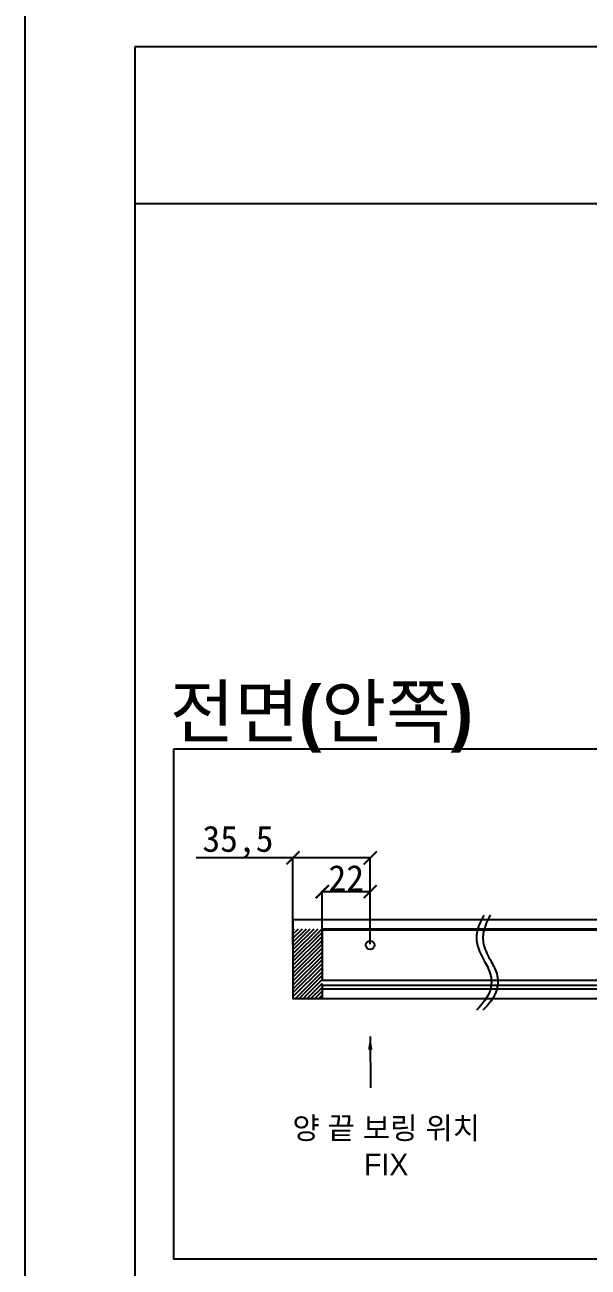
# Model space of a CAD drawing. Header units: millimetres. Extents: x -44117 to 256353, y -2095463 to 65325.
# Drawn here: x 91481 to 92128, y -1040268 to -1038842 of the extents above; entities that cross this region are included whole.
import ezdxf

# ---------------------------------------------------------------- set-up
doc = ezdxf.new("R2010")
doc.units = ezdxf.units.MM
doc.header["$LTSCALE"] = 10
for name, color, linetype in [('! dim', 7, 'Continuous'), ('.', 8, 'Continuous'), ('01YL_text_제목 @ 1', 2, 'Continuous'), ('DEFAULT', 7, 'Continuous')]:
    doc.layers.add(name, color=color, linetype=linetype)
doc.styles.add('IMOS', font='', dxfattribs={"height": 3})
doc.styles.get('IMOS').set_extended_font_data('-윤고딕330')
doc.dimstyles.new('ISO-25', dxfattribs={"dimtxt": 2.5, "dimasz": 2.5, "dimexe": 1, "dimexo": 1, "dimtad": 1, "dimtxsty": 'Standard', "dimblk": 'ARCHTICK', "dimcen": 2.5, "dimadec": 0, "dimazin": 0, "dimtfac": 1, "dimtmove": 0, "dimatfit": 3, "dimfxl": 0, "dimarcsym": 0})

# ---------------------------------------------------------------- blocks, each defined once
blk = doc.blocks.new('_ArchTick')
at = {"color": 0, "linetype": 'ByBlock', "const_width": 0.15}
blk.add_lwpolyline([(-0.5, -0.5), (0.5, 0.5)], dxfattribs=at)
blk = doc.blocks.new('*D7955')
at = {"layer": '! dim', "color": 0, "lineweight": -2}
for p, q in [((91822.9, -1039897.3), (91822.9, -1039836.1)), ((91877.9, -1039897.3), (91877.9, -1039836.1)), ((91877.9, -1039837.1), (91822.9, -1039837.1))]:
    blk.add_line(p, q, dxfattribs=at)
at = {"layer": 'Defpoints', "color": 0}
for p in [(91822.9, -1039837.1), (91822.9, -1039898.3), (91877.9, -1039898.3)]:
    blk.add_point(p, dxfattribs=at)
at = {"layer": '! dim', "color": 0, "lineweight": -2, "xscale": 15, "yscale": 15, "zscale": 15, "rotation": 180}
blk.add_blockref('_ArchTick', (91822.9, -1039837.1), dxfattribs=at)
at = {"layer": '! dim', "color": 0, "lineweight": -2, "xscale": 15, "yscale": 15, "zscale": 15}
blk.add_blockref('_ArchTick', (91877.9, -1039837.1), dxfattribs=at)
at = {"layer": '! dim', "color": 0, "insert": (91850.4, -1039821.5), "char_height": 30, "attachment_point": 5}
blk.add_mtext('22', dxfattribs=at)
blk = doc.blocks.new('*D7956')
at = {"layer": '! dim', "color": 0, "lineweight": -2}
for p, q in [((91789.2, -1039798.3), (91677.9, -1039798.3)), ((91789.2, -1039897.3), (91789.2, -1039797.3)), ((91877.9, -1039798.3), (91789.2, -1039798.3)), ((91877.9, -1039897.3), (91877.9, -1039797.3))]:
    blk.add_line(p, q, dxfattribs=at)
at = {"layer": 'Defpoints', "color": 0}
for p in [(91789.2, -1039798.3), (91789.2, -1039898.3), (91877.9, -1039898.3)]:
    blk.add_point(p, dxfattribs=at)
at = {"layer": '! dim', "color": 0, "lineweight": -2, "xscale": 15, "yscale": 15, "zscale": 15, "rotation": 180}
blk.add_blockref('_ArchTick', (91789.2, -1039798.3), dxfattribs=at)
at = {"layer": '! dim', "color": 0, "lineweight": -2, "xscale": 15, "yscale": 15, "zscale": 15}
blk.add_blockref('_ArchTick', (91877.9, -1039798.3), dxfattribs=at)
at = {"layer": '! dim', "color": 0, "insert": (91726, -1039780.2), "char_height": 30, "attachment_point": 5}
blk.add_mtext('35,5', dxfattribs=at)

msp = doc.modelspace()

# ---------------------------------------------------------------- hatches: boundary and pattern name
at = {"layer": '.'}
h = msp.add_hatch(dxfattribs=at)
h.set_pattern_fill('ANSI31', color=1)
h.set_pattern_definition([(45, (76889.316, -1052504.868), (-2.24506403, 2.24506403), [])])
h.paths.add_polyline_path([(91822.92197, -1039879.57808), (91789.17197, -1039879.57808), (91789.17197, -1039959.57844), (91795.84197, -1039959.57844), (91802.55197, -1039959.57844), (91809.30197, -1039959.57844), (91816.09197, -1039959.57844), (91822.92197, -1039959.57844)])

# ---------------------------------------------------------------- linework, layer by layer
for p, q in [((94383.87573, -1038866.92441), (91607.39905, -1038866.92441)), ((94383.87573, -1039047.2151), (91607.39905, -1039047.2151))]:
    msp.add_line(p, q)
msp.add_lwpolyline([(91481.19557, -1042149.71194), (94510.07922, -1042149.71194), (94510.07922, -1037866.00507), (91481.19557, -1037866.00507)], close=True)
msp.add_lwpolyline([(91607.39905, -1038866.92441), (91607.39905, -1042023.50846), (94383.87573, -1042023.50846), (94383.87573, -1038866.92441)])
at = {"color": 1, "elevation": -0.0648}
msp.add_lwpolyline([(91652.16359, -1039673.22527), (93319.59527, -1039673.22527), (93319.59527, -1040259.16416), (91652.16359, -1040259.16416)], close=True, dxfattribs=at)
at = {"lineweight": -3}
for points in [[(92466.95854, -1039869.57844), (91928.80032, -1039869.57844), (91902.27073, -1039869.57844), (91875.78115, -1039869.57844), (91849.33156, -1039869.57844), (91822.92197, -1039869.57844), (91816.09197, -1039869.57844), (91809.30197, -1039869.57844), (91802.55197, -1039869.57844), (91795.84197, -1039869.57844), (91789.17197, -1039869.57844), (91789.17197, -1039869.57875), (91789.17197, -1039869.57968), (91789.17197, -1039869.58126), (91789.17197, -1039869.5835), (91789.17197, -1039869.58641), (91789.17197, -1039869.59), (91789.17197, -1039869.5943), (91789.17197, -1039869.59931), (91789.17197, -1039869.60504), (91789.17197, -1039869.61151), (91789.17197, -1039869.61873), (91789.17197, -1039869.62669), (91789.17197, -1039869.63542), (91789.17197, -1039869.64491), (91789.17197, -1039869.65517), (91789.17197, -1039869.66621), (91789.17197, -1039869.67802), (91789.17197, -1039869.6906), (91789.17197, -1039869.70396), (91789.17197, -1039869.71809), (91789.17197, -1039869.73298), (91789.17197, -1039869.74864), (91789.17197, -1039869.76505), (91789.17197, -1039869.7822), (91789.17197, -1039869.80008), (91789.17197, -1039869.81869), (91789.17197, -1039869.838), (91789.17197, -1039869.858), (91789.17197, -1039869.87868), (91789.17197, -1039869.90001), (91789.17197, -1039869.92198), (91789.17197, -1039869.94456), (91789.17197, -1039869.96773), (91789.17197, -1039869.99148), (91789.17197, -1039870.01576), (91789.17197, -1039870.04057), (91789.17197, -1039870.06587), (91789.17197, -1039870.09163), (91789.17197, -1039870.11782), (91789.17197, -1039870.14443), (91789.17197, -1039870.17141), (91789.17197, -1039870.19874), (91789.17197, -1039870.22639), (91789.17197, -1039870.25432), (91789.17197, -1039870.28251), (91789.17197, -1039870.31093), (91789.17197, -1039870.36832), (91789.17197, -1039870.42626), (91789.17197, -1039870.48449), (91789.17197, -1039870.60099), (91789.17197, -1039870.65882), (91789.17197, -1039870.71612), (91789.17197, -1039870.77272), (91789.17197, -1039870.8007), (91789.17197, -1039870.82844), (91789.17197, -1039888.32844), (91789.17197, -1039905.82844), (91789.17197, -1039923.32844), (91789.17197, -1039940.82844), (91789.17197, -1039958.32844), (91789.17197, -1039958.35619), (91789.17197, -1039958.38417), (91789.17197, -1039958.44076), (91789.17197, -1039958.49806), (91789.17197, -1039958.5559), (91789.17197, -1039958.67239), (91789.17197, -1039958.73063), (91789.17197, -1039958.78856), (91789.17197, -1039958.84595), (91789.17197, -1039958.87437), (91789.17197, -1039958.90256), (91789.17197, -1039958.93049), (91789.17197, -1039958.95814), (91789.17197, -1039958.98547), (91789.17197, -1039959.01245), (91789.17197, -1039959.03906), (91789.17197, -1039959.06526), (91789.17197, -1039959.09102), (91789.17197, -1039959.11631), (91789.17197, -1039959.14112), (91789.17197, -1039959.16541), (91789.17197, -1039959.18915), (91789.17197, -1039959.21233), (91789.17197, -1039959.23491), (91789.17197, -1039959.25688), (91789.17197, -1039959.27821), (91789.17197, -1039959.29888), (91789.17197, -1039959.31889), (91789.17197, -1039959.3382), (91789.17197, -1039959.3568), (91789.17197, -1039959.37469), (91789.17197, -1039959.39184), (91789.17197, -1039959.40825), (91789.17197, -1039959.4239), (91789.17197, -1039959.4388), (91789.17197, -1039959.45293), (91789.17197, -1039959.46628), (91789.17197, -1039959.47887), (91789.17197, -1039959.49068), (91789.17197, -1039959.50171), (91789.17197, -1039959.51197), (91789.17197, -1039959.52146), (91789.17197, -1039959.53019), (91789.17197, -1039959.53816), (91789.17197, -1039959.54537), (91789.17197, -1039959.55184), (91789.17197, -1039959.55757), (91789.17197, -1039959.56258), (91789.17197, -1039959.56688), (91789.17197, -1039959.57048), (91789.17197, -1039959.57339), (91789.17197, -1039959.57562), (91789.17197, -1039959.5772), (91789.17197, -1039959.57813), (91789.17197, -1039959.57844), (91795.84197, -1039959.57844), (91802.55197, -1039959.57844), (91809.30197, -1039959.57844), (91816.09197, -1039959.57844), (91822.92197, -1039959.57844), (91822.92197, -1039959.57821), (91822.92197, -1039959.5775), (91822.92197, -1039959.57631), (91822.92197, -1039959.57464), (91822.92197, -1039959.57247), (91822.92197, -1039959.57121), (91822.92197, -1039959.56982), (91822.92197, -1039959.5683), (91822.92197, -1039959.56666), (91822.92197, -1039959.5649), (91822.92197, -1039959.56302), (91822.92197, -1039959.561), (91822.92197, -1039959.55887), (91822.92197, -1039959.55661), (91822.92197, -1039959.55423), (91822.92197, -1039959.55172), (91822.92197, -1039959.54909), (91822.92197, -1039959.54345), (91822.92197, -1039959.53733), (91822.92197, -1039959.53072), (91822.92197, -1039959.52363), (91822.92197, -1039959.51607), (91822.92197, -1039959.50804), (91822.92197, -1039959.49956), (91822.92197, -1039959.49062), (91822.92197, -1039959.48125), (91822.92197, -1039959.47145), (91822.92197, -1039959.46124), (91822.92197, -1039959.45062), (91822.92197, -1039959.43961), (91822.92197, -1039959.42823), (91822.92197, -1039959.41649), (91822.92197, -1039959.4044), (91822.92197, -1039959.39198), (91822.92197, -1039959.37925), (91822.92197, -1039959.36622), (91822.92197, -1039959.3529), (91822.92197, -1039959.33933), (91822.92197, -1039958.40664), (91822.92197, -1039957.47395), (91822.92197, -1039956.54127), (91822.92197, -1039955.60858), (91822.92197, -1039954.67589), (91822.92197, -1039954.66371), (91822.92197, -1039954.65117), (91822.92197, -1039954.63829), (91822.92197, -1039954.62506), (91822.92197, -1039954.61149), (91822.92197, -1039954.59758), (91822.92197, -1039954.58333), (91822.92197, -1039954.56875), (91822.92197, -1039954.55385), (91822.92197, -1039954.53862), (91822.92197, -1039954.52309), (91822.92197, -1039954.50725), (91822.92197, -1039954.49112), (91822.92197, -1039954.47471), (91822.92197, -1039954.45802), (91822.92197, -1039954.44107), (91822.92197, -1039954.42387), (91822.92197, -1039954.40643), (91822.92197, -1039954.38876), (91822.92197, -1039954.37089), (91822.92197, -1039954.35281), (91822.92197, -1039954.33456), (91822.92197, -1039954.29757), (91822.92197, -1039954.26005), (91822.92197, -1039954.22214), (91822.92197, -1039954.14573), (91822.92197, -1039954.10753), (91822.92197, -1039954.06952), (91822.92197, -1039954.03186), (91822.92197, -1039953.99469), (91822.92197, -1039953.97633), (91822.92197, -1039953.95814), (91822.92197, -1039953.94014), (91822.92197, -1039953.92235), (91822.92197, -1039953.90477), (91822.92197, -1039953.88742), (91822.92197, -1039953.87032), (91822.92197, -1039953.85348), (91822.92197, -1039953.83691), (91822.92197, -1039953.82062), (91822.92197, -1039953.80462), (91822.92197, -1039953.78892), (91822.92197, -1039953.77354), (91822.92197, -1039953.75847), (91822.92197, -1039953.74373), (91822.92197, -1039953.72932), (91822.92197, -1039953.71525), (91822.92197, -1039953.70153), (91822.92197, -1039953.68815), (91822.92197, -1039953.67512), (91822.92197, -1039953.66245), (91822.92197, -1039953.65014), (91822.92197, -1039953.63818), (91822.92197, -1039953.62658), (91822.92197, -1039953.39903), (91822.92197, -1039953.17148), (91822.92197, -1039952.94392), (91822.92197, -1039952.71637), (91822.92197, -1039952.48882), (91822.92197, -1039952.47251), (91822.92197, -1039952.45565), (91822.92197, -1039952.43825), (91822.92197, -1039952.42035), (91822.92197, -1039952.40196), (91822.92197, -1039952.3831), (91822.92197, -1039952.36381), (91822.92197, -1039952.3441), (91822.92197, -1039952.32402), (91822.92197, -1039952.30358), (91822.92197, -1039952.28281), (91822.92197, -1039952.26176), (91822.92197, -1039952.24045), (91822.92197, -1039952.21891), (91822.92197, -1039952.19717), (91822.92197, -1039952.17528), (91822.92197, -1039952.0521), (91822.92197, -1039951.92935), (91822.92197, -1039951.86816), (91822.92197, -1039951.80709), (91822.92197, -1039951.74615), (91822.92197, -1039951.68535), (91822.92197, -1039951.62469), (91822.92197, -1039951.56418), (91822.92197, -1039951.50382), (91822.92197, -1039951.44362), (91822.92197, -1039951.38359), (91822.92197, -1039951.32372), (91822.92197, -1039951.26403), (91822.92197, -1039951.20452), (91822.92197, -1039951.1452), (91822.92197, -1039951.08606), (91822.92197, -1039951.02712), (91822.92197, -1039950.96839), (91822.92197, -1039950.90986), (91822.92197, -1039950.85154), (91822.92197, -1039950.79344), (91822.92197, -1039950.73556), (91822.92197, -1039950.67791), (91822.92197, -1039950.62049), (91822.92197, -1039950.56331), (91822.92197, -1039950.50637), (91822.92197, -1039950.44968), (91822.92197, -1039950.39324), (91822.92197, -1039950.33706), (91822.92197, -1039950.28114), (91822.92197, -1039950.22549), (91822.92197, -1039950.17011), (91822.92197, -1039950.11501), (91822.92197, -1039950.06018), (91822.92197, -1039950.00564), (91822.92197, -1039949.95139), (91822.92197, -1039949.89744), (91822.92197, -1039949.84378), (91822.92197, -1039949.79043), (91822.92197, -1039949.73739), (91822.92197, -1039949.68465), (91822.92197, -1039949.63223), (91822.92197, -1039949.58013), (91822.92197, -1039949.52836), (91822.92197, -1039949.47691), (91822.92197, -1039949.4258), (91822.92197, -1039949.37502), (91822.92197, -1039949.32458), (91822.92197, -1039949.27448), (91822.92197, -1039949.22473), (91822.92197, -1039949.17533), (91822.92197, -1039949.12628), (91822.92197, -1039949.11408), (91822.92197, -1039949.108), (91822.92197, -1039949.10206), (91822.92197, -1039949.09033), (91822.92197, -1039949.07877), (91822.92197, -1039949.06741), (91822.92197, -1039949.05625), (91822.92197, -1039949.04531), (91822.92197, -1039949.03459), (91822.92197, -1039949.02409), (91822.92197, -1039949.01385), (91822.92197, -1039949.00385), (91822.92197, -1039948.99411), (91822.92197, -1039948.98465), (91822.92197, -1039948.97546), (91822.92197, -1039948.96655), (91822.92197, -1039948.95794), (91822.92197, -1039948.94963), (91822.92197, -1039948.94163), (91822.92197, -1039948.93395), (91822.92197, -1039948.92658), (91822.92197, -1039948.91954), (91822.92197, -1039948.91284), (91822.92197, -1039948.90646), (91822.92197, -1039948.90043), (91822.92197, -1039948.89474), (91822.92197, -1039948.8894), (91822.92197, -1039948.88441), (91822.92197, -1039948.87978), (91822.92197, -1039948.87549), (91822.92197, -1039948.87156), (91822.92197, -1039948.86799), (91822.92197, -1039948.86477), (91822.92197, -1039948.86191), (91822.92197, -1039948.8594), (91822.92197, -1039948.85724), (91822.92197, -1039948.85543), (91822.92197, -1039948.85398), (91822.92197, -1039948.85286), (91822.92197, -1039948.85209), (91822.92197, -1039948.85166)], [(92466.95854, -1039939.1704), (91928.80032, -1039939.1704), (91902.27073, -1039939.1704), (91875.78115, -1039939.1704), (91849.33156, -1039939.1704), (91822.92197, -1039939.1704), (91822.92197, -1039939.17033), (91822.92197, -1039939.17013), (91822.92197, -1039939.16979), (91822.92197, -1039939.16931), (91822.92197, -1039939.1687), (91822.92197, -1039939.16796), (91822.92197, -1039939.16707), (91822.92197, -1039939.16606), (91822.92197, -1039939.1649), (91822.92197, -1039939.16362), (91822.92197, -1039939.1622), (91822.92197, -1039939.16065), (91822.92197, -1039939.15896), (91822.92197, -1039939.15714), (91822.92197, -1039939.1552), (91822.92197, -1039939.15312), (91822.92197, -1039939.15092), (91822.92197, -1039939.14858), (91822.92197, -1039939.14612), (91822.92197, -1039939.14354), (91822.92197, -1039939.14083), (91822.92197, -1039939.138), (91822.92197, -1039939.13504), (91822.92197, -1039939.13197), (91822.92197, -1039939.12877), (91822.92197, -1039939.12546), (91822.92197, -1039939.12204), (91822.92197, -1039939.1185), (91822.92197, -1039939.11108), (91822.92197, -1039939.10323), (91822.92197, -1039939.09496), (91822.92197, -1039939.08628), (91822.92197, -1039939.0772), (91822.92197, -1039939.06776), (91822.92197, -1039939.05795), (91822.92197, -1039939.0478), (91822.92197, -1039939.03733), (91822.92197, -1039939.02655), (91822.92197, -1039939.01548), (91822.92197, -1039939.00413), (91822.92197, -1039938.99253), (91822.92197, -1039938.98069), (91822.92197, -1039938.96863), (91822.92197, -1039938.95637), (91822.92197, -1039938.94391), (91822.92197, -1039938.93129), (91822.92197, -1039937.35391), (91822.92197, -1039935.77653), (91822.92197, -1039934.19914), (91822.92197, -1039932.62176), (91822.92197, -1039931.04438), (91822.92197, -1039931.03166), (91822.92197, -1039931.01862), (91822.92197, -1039931.00528), (91822.92197, -1039930.99164), (91822.92197, -1039930.9777), (91822.92197, -1039930.96348), (91822.92197, -1039930.94898), (91822.92197, -1039930.93422), (91822.92197, -1039930.91921), (91822.92197, -1039930.90395), (91822.92197, -1039930.88846), (91822.92197, -1039930.87276), (91822.92197, -1039930.85684), (91822.92197, -1039930.84073), (91822.92197, -1039930.82444), (91822.92197, -1039930.80798), (91822.92197, -1039930.77461), (91822.92197, -1039930.74074), (91822.92197, -1039930.70648), (91822.92197, -1039930.67196), (91822.92197, -1039930.60257), (91822.92197, -1039930.56793), (91822.92197, -1039930.53349), (91822.92197, -1039920.84248), (91822.92197, -1039911.15147), (91822.92197, -1039901.46046), (91822.92197, -1039891.76945), (91822.92197, -1039882.07844), (91822.92197, -1039882.0507), (91822.92197, -1039882.02272), (91822.92197, -1039881.96612), (91822.92197, -1039881.90882), (91822.92197, -1039881.85099), (91822.92197, -1039881.73449), (91822.92197, -1039881.67626), (91822.92197, -1039881.61832), (91822.92197, -1039881.56093), (91822.92197, -1039881.53251), (91822.92197, -1039881.50432), (91822.92197, -1039881.47639), (91822.92197, -1039881.44874), (91822.92197, -1039881.42141), (91822.92197, -1039881.39443), (91822.92197, -1039881.36782), (91822.92197, -1039881.34163), (91822.92197, -1039881.31587), (91822.92197, -1039881.29057), (91822.92197, -1039881.26576), (91822.92197, -1039881.24148), (91822.92197, -1039881.21773), (91822.92197, -1039881.19456), (91822.92197, -1039881.17198), (91822.92197, -1039881.15001), (91822.92197, -1039881.12868), (91822.92197, -1039881.108), (91822.92197, -1039881.088), (91822.92197, -1039881.06869), (91822.92197, -1039881.05008), (91822.92197, -1039881.0322), (91822.92197, -1039881.01505), (91822.92197, -1039880.99864), (91822.92197, -1039880.98298), (91822.92197, -1039880.96809), (91822.92197, -1039880.95396), (91822.92197, -1039880.9406), (91822.92197, -1039880.92802), (91822.92197, -1039880.91621), (91822.92197, -1039880.90517), (91822.92197, -1039880.89491), (91822.92197, -1039880.88542), (91822.92197, -1039880.87669), (91822.92197, -1039880.86873), (91822.92197, -1039880.86151), (91822.92197, -1039880.85504), (91822.92197, -1039880.84931), (91822.92197, -1039880.8443), (91822.92197, -1039880.84), (91822.92197, -1039880.83641), (91822.92197, -1039880.8335), (91822.92197, -1039880.83126), (91822.92197, -1039880.82968), (91822.92197, -1039880.82875), (91822.92197, -1039880.82844), (91822.92197, -1039880.72844), (91822.92197, -1039880.62844), (91822.92197, -1039880.52844), (91822.92197, -1039880.42844), (91822.92197, -1039880.32844), (91822.92197, -1039880.31179), (91822.92197, -1039880.29501), (91822.92197, -1039880.26105), (91822.92197, -1039880.22667), (91822.92197, -1039880.19197), (91822.92197, -1039880.12207), (91822.92197, -1039880.08713), (91822.92197, -1039880.05237), (91822.92197, -1039880.01794), (91822.92197, -1039880.00089), (91822.92197, -1039879.98397), (91822.92197, -1039879.96721), (91822.92197, -1039879.95062), (91822.92197, -1039879.93422), (91822.92197, -1039879.91803), (91822.92197, -1039879.90207), (91822.92197, -1039879.88635), (91822.92197, -1039879.8709), (91822.92197, -1039879.85572), (91822.92197, -1039879.84083), (91822.92197, -1039879.82626), (91822.92197, -1039879.81202), (91822.92197, -1039879.79811), (91822.92197, -1039879.78456), (91822.92197, -1039879.77138), (91822.92197, -1039879.75858), (91822.92197, -1039879.74618), (91822.92197, -1039879.73418), (91822.92197, -1039879.72259), (91822.92197, -1039879.71143), (91822.92197, -1039879.70069), (91822.92197, -1039879.6904), (91822.92197, -1039879.68056), (91822.92197, -1039879.67117), (91822.92197, -1039879.66223), (91822.92197, -1039879.65375), (91822.92197, -1039879.64574), (91822.92197, -1039879.63819), (91822.92197, -1039879.6311), (91822.92197, -1039879.62448), (91822.92197, -1039879.61832), (91822.92197, -1039879.61263), (91822.92197, -1039879.60739), (91822.92197, -1039879.60261), (91822.92197, -1039879.59828), (91822.92197, -1039879.5944), (91822.92197, -1039879.59096), (91822.92197, -1039879.58796), (91822.92197, -1039879.58538), (91822.92197, -1039879.58322), (91822.92197, -1039879.58148), (91822.92197, -1039879.58013), (91822.92197, -1039879.57919), (91822.92197, -1039879.57863), (91822.92197, -1039879.57844), (91849.33156, -1039879.57844), (91875.78115, -1039879.57844), (91902.27073, -1039879.57844), (91928.80032, -1039879.57844), (92466.95854, -1039879.57844)], [(91822.92197, -1039880.82844), (91849.33156, -1039880.82844), (91875.78115, -1039880.82844), (91902.27073, -1039880.82844), (91928.80032, -1039880.82844), (92466.95854, -1039880.82844)], [(91822.92197, -1039948.51448), (91822.92197, -1039948.58192), (91822.92197, -1039948.64935), (91822.92197, -1039948.71679), (91822.92197, -1039948.78422), (91822.92197, -1039948.85166), (91822.92197, -1039948.78445), (91822.92197, -1039948.71724), (91822.92197, -1039948.65004), (91822.92197, -1039948.58283), (91822.92197, -1039948.51562), (91822.92197, -1039948.50413), (91822.92197, -1039948.49227), (91822.92197, -1039948.48004), (91822.92197, -1039948.46744), (91822.92197, -1039948.45447), (91822.92197, -1039948.44114), (91822.92197, -1039948.42744), (91822.92197, -1039948.41339), (91822.92197, -1039948.39898), (91822.92197, -1039948.38423), (91822.92197, -1039948.36913), (91822.92197, -1039948.3537), (91822.92197, -1039948.33795), (91822.92197, -1039948.32188), (91822.92197, -1039948.3055), (91822.92197, -1039948.28883), (91822.92197, -1039948.27187), (91822.92197, -1039948.25464), (91822.92197, -1039948.23715), (91822.92197, -1039948.21941), (91822.92197, -1039948.20144), (91822.92197, -1039948.18326), (91822.92197, -1039948.16488), (91822.92197, -1039948.14631), (91822.92197, -1039948.10869), (91822.92197, -1039948.07055), (91822.92197, -1039948.03203), (91822.92197, -1039947.99328), (91822.92197, -1039947.91573), (91822.92197, -1039947.87724), (91822.92197, -1039947.83913), (91822.92197, -1039947.82028), (91822.92197, -1039947.80157), (91822.92197, -1039947.78303), (91822.92197, -1039947.76468), (91822.92197, -1039947.74652), (91822.92197, -1039947.72859), (91822.92197, -1039947.71088), (91822.92197, -1039947.69342), (91822.92197, -1039947.67622), (91822.92197, -1039947.65929), (91822.92197, -1039947.64264), (91822.92197, -1039947.62628), (91822.92197, -1039947.61022), (91822.92197, -1039947.59448), (91822.92197, -1039947.57905), (91822.92197, -1039947.56395), (91822.92197, -1039947.54919), (91822.92197, -1039947.53477), (91822.92197, -1039947.52069), (91822.92197, -1039947.50696), (91822.92197, -1039947.49358), (91822.92197, -1039947.48057), (91822.92197, -1039947.4679), (91822.92197, -1039947.4556), (91822.92197, -1039947.17338), (91822.92197, -1039946.89117), (91822.92197, -1039946.60895), (91822.92197, -1039946.32673), (91822.92197, -1039946.04451), (91822.92197, -1039946.03178), (91822.92197, -1039946.01874), (91822.92197, -1039946.00539), (91822.92197, -1039945.99174), (91822.92197, -1039945.97779), (91822.92197, -1039945.96356), (91822.92197, -1039945.94905), (91822.92197, -1039945.93428), (91822.92197, -1039945.91925), (91822.92197, -1039945.90397), (91822.92197, -1039945.88847), (91822.92197, -1039945.87274), (91822.92197, -1039945.85681), (91822.92197, -1039945.84068), (91822.92197, -1039945.82437), (91822.92197, -1039945.80788), (91822.92197, -1039945.77447), (91822.92197, -1039945.74056), (91822.92197, -1039945.70625), (91822.92197, -1039945.67167), (91822.92197, -1039945.60218), (91822.92197, -1039945.5675), (91822.92197, -1039945.53301), (91822.92197, -1039945.4921), (91822.92197, -1039945.45118), (91822.92197, -1039945.41027), (91822.92197, -1039945.36936), (91822.92197, -1039945.32844), (91822.92197, -1039945.31179), (91822.92197, -1039945.29501), (91822.92197, -1039945.26105), (91822.92197, -1039945.22667), (91822.92197, -1039945.19197), (91822.92197, -1039945.12207), (91822.92197, -1039945.08713), (91822.92197, -1039945.05237), (91822.92197, -1039945.01794), (91822.92197, -1039945.00089), (91822.92197, -1039944.98397), (91822.92197, -1039944.96721), (91822.92197, -1039944.95062), (91822.92197, -1039944.93422), (91822.92197, -1039944.91803), (91822.92197, -1039944.90207), (91822.92197, -1039944.88635), (91822.92197, -1039944.8709), (91822.92197, -1039944.85572), (91822.92197, -1039944.84083), (91822.92197, -1039944.82626), (91822.92197, -1039944.81202), (91822.92197, -1039944.79811), (91822.92197, -1039944.78456), (91822.92197, -1039944.77138), (91822.92197, -1039944.75858), (91822.92197, -1039944.74618), (91822.92197, -1039944.73418), (91822.92197, -1039944.72259), (91822.92197, -1039944.71143), (91822.92197, -1039944.70069), (91822.92197, -1039944.6904), (91822.92197, -1039944.68056), (91822.92197, -1039944.67117), (91822.92197, -1039944.66223), (91822.92197, -1039944.65375), (91822.92197, -1039944.64574), (91822.92197, -1039944.63819), (91822.92197, -1039944.6311), (91822.92197, -1039944.62448), (91822.92197, -1039944.61832), (91822.92197, -1039944.61263), (91822.92197, -1039944.60739), (91822.92197, -1039944.60261), (91822.92197, -1039944.59828), (91822.92197, -1039944.5944), (91822.92197, -1039944.59096), (91822.92197, -1039944.58796), (91822.92197, -1039944.58538), (91822.92197, -1039944.58322), (91822.92197, -1039944.58148), (91822.92197, -1039944.58013), (91822.92197, -1039944.57919), (91822.92197, -1039944.57863), (91822.92197, -1039944.57844), (91849.33156, -1039944.57844), (91875.78115, -1039944.57844), (91902.27073, -1039944.57844), (91928.80032, -1039944.57844), (92466.95854, -1039944.57844)], [(93110.99512, -1039948.85156), (93084.58553, -1039948.85156), (93058.13594, -1039948.85156), (93031.64636, -1039948.85156), (93005.11677, -1039948.85156), (92466.95854, -1039948.85156), (91928.80032, -1039948.85156), (91902.27073, -1039948.85156), (91875.78115, -1039948.85156), (91849.33156, -1039948.85156), (91822.92197, -1039948.85156)], [(91822.92197, -1039959.57844), (91849.33156, -1039959.57844), (91875.78115, -1039959.57844), (91902.27073, -1039959.57844), (91928.80032, -1039959.57844), (92466.95854, -1039959.57844)]]:
    msp.add_lwpolyline(points, dxfattribs=at)
for points in [[(92008.48108, -1039864.07703), (92000.65507, -1039883.19927), (92001.06785, -1039898.85872), (92009.35063, -1039917.0977), (92016.30703, -1039933.61233), (92016.00249, -1039949.14399), (92000.0002, -1039973.25403)], [(92015.91669, -1039864.07703), (92008.09067, -1039883.19927), (92008.50345, -1039898.85872), (92016.78624, -1039917.0977), (92023.74263, -1039933.61233), (92023.43809, -1039949.14399), (92007.4358, -1039973.25403)]]:
    msp.add_spline(points, degree=3)
at = {"layer": 'DEFAULT'}
msp.add_circle((91877.92197, -1039898.32844), 5, dxfattribs=at)

# ---------------------------------------------------------------- texts
at = {"insert": (91647.78189, -1039600.57056, -0.1919), "char_height": 59.1184775, "attachment_point": 1}
msp.add_mtext_dynamic_manual_height_columns('{\\f굴림|b1|i0|c129|p50;전면(안쪽)}', width=17876.3103929, gutter_width=229.90519, heights=[-74.05449], dxfattribs=at)
at = {"layer": '01YL_text_제목 @ 1', "color": 1, "insert": (91896.29217, -1040096.04837, 0.07422), "char_height": 25, "attachment_point": 2, "style": 'IMOS'}
msp.add_mtext_dynamic_manual_height_columns('{\\fGulim|b0|i0|c129|p50;양 끝 보링 위치\\PFIX}', width=269.7788325, gutter_width=82.47129, heights=[145.17296], dxfattribs=at)

# ---------------------------------------------------------------- dimensions: what is measured, and where the dimension line sits
at = {"layer": '! dim'}
for base, p2, picture, middle in [((91789.17197, -1039798.3292), (91789.17197, -1039898.32844), '*D7956', (91726.04697, -1039780.2042)), ((91822.92197, -1039837.13741), (91822.92197, -1039898.32844), '*D7955', (91850.42197, -1039821.51241))]:
    dim = msp.add_linear_dim(base=base, p1=(91877.92197, -1039898.32844), p2=p2, angle=180, dimstyle='ISO-25', override={"dimtxt": 30, "dimasz": 15, "dimlfac": 0.4, "dimcen": 10}, dxfattribs=at)
    dim.commit()
    dim.dimension.update_dxf_attribs({"geometry": picture, "text_midpoint": middle})

# ---------------------------------------------------------------- leaders
at = {"layer": 'DEFAULT'}
msp.add_leader([(91877.90654, -1040003.3446), (91878.14299, -1040062.46974)], dimstyle='ISO-25', override={"dimasz": 15, "dimgap": 0.625, "dimtad": 0}, dxfattribs=at)

doc.saveas('drawing.dxf')
